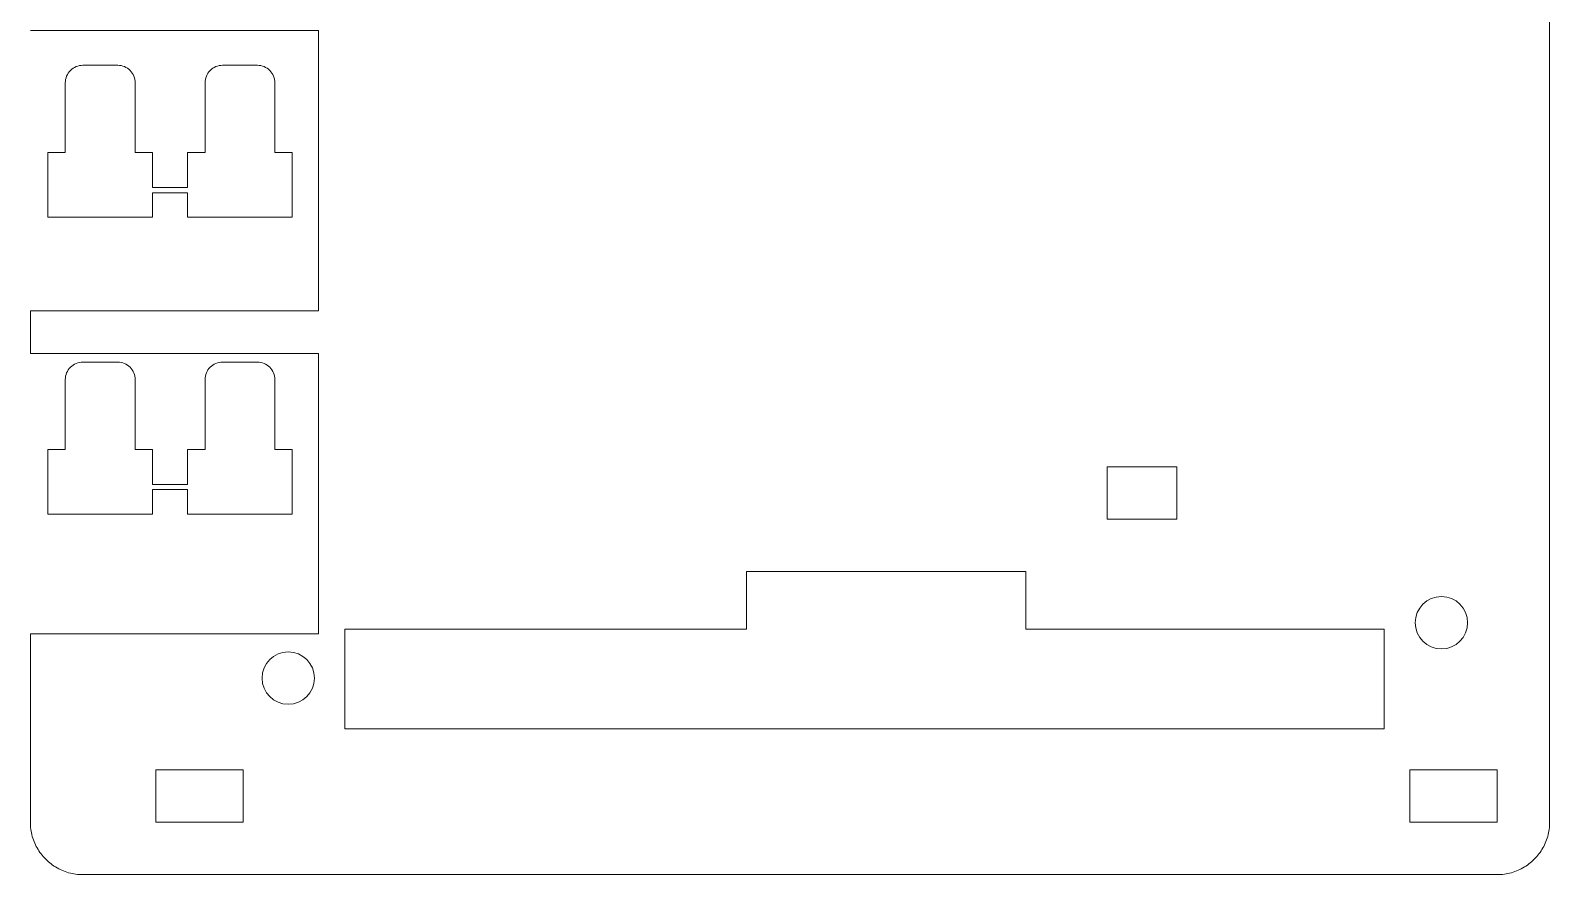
# Model space of a CAD drawing. Header units: millimetres. Extents: x 0 to 177, y 0 to 92.
# Drawn here: x 0 to 87, y 0 to 48.3 of the extents above; entities that cross this region are included whole.
import ezdxf

# ---------------------------------------------------------------- set-up
doc = ezdxf.new("R2010")
doc.units = ezdxf.units.MM
doc.header["$MEASUREMENT"] = 0
doc.layers.add('layer 1', color=7, linetype='Continuous')

msp = doc.modelspace()

# ---------------------------------------------------------------- linework, layer by layer
at = {"layer": 'layer 1', "lineweight": 9}
for points in [[(87, 2.9564), (87, 2.9564), (87, 67.6598), (87, 67.6598)], [(16.5081, 48.308), (16.5081, 48.308), (0, 48.308), (0, 48.308)], [(16.5081, 48.308), (16.5081, 48.308), (16.5081, 48.308), (16.5081, 48.308)], [(16.5081, 32.2411), (16.5081, 32.2411), (16.5081, 48.308), (16.5081, 48.308)], [(5, 46.308), (5, 46.308), (3, 46.308), (3, 46.308)], [(13, 46.308), (13, 46.308), (11, 46.308), (11, 46.308)], [(2, 45.308), (2, 45.308), (2, 41.3081), (2, 41.3081)], [(6, 45.308), (6, 45.308), (6, 45.308), (6, 45.308)], [(6, 41.3081), (6, 41.3081), (6, 45.308), (6, 45.308)], [(10, 45.308), (10, 45.308), (10, 41.3081), (10, 41.3081)], [(14, 45.308), (14, 45.308), (14, 45.308), (14, 45.308)], [(14, 41.3081), (14, 41.3081), (14, 45.308), (14, 45.308)], [(2, 41.3081), (2, 41.3081), (1, 41.3081), (1, 41.3081)], [(1, 41.3081), (1, 41.3081), (1, 41.3081), (1, 41.3081)], [(1, 41.3081), (1, 41.3081), (1, 37.6081), (1, 37.6081)], [(2, 41.3081), (2, 41.3081), (2, 41.3081), (2, 41.3081)], [(7, 41.3081), (7, 41.3081), (6, 41.3081), (6, 41.3081)], [(7, 41.3081), (7, 41.3081), (7, 41.3081), (7, 41.3081)], [(7, 39.3081), (7, 39.3081), (7, 41.3081), (7, 41.3081)], [(7, 41.3081), (7, 41.3081), (7, 41.3081), (7, 41.3081)], [(10, 41.3081), (10, 41.3081), (9, 41.3081), (9, 41.3081)], [(9, 41.3081), (9, 41.3081), (9, 41.3081), (9, 41.3081)], [(9, 41.3081), (9, 41.3081), (9, 39.3081), (9, 39.3081)], [(10, 41.3081), (10, 41.3081), (10, 41.3081), (10, 41.3081)], [(15, 41.3081), (15, 41.3081), (14, 41.3081), (14, 41.3081)], [(15, 41.3081), (15, 41.3081), (15, 41.3081), (15, 41.3081)], [(15, 37.6081), (15, 37.6081), (15, 41.3081), (15, 41.3081)], [(15, 41.3081), (15, 41.3081), (15, 41.3081), (15, 41.3081)], [(9, 39.3081), (9, 39.3081), (7, 39.3081), (7, 39.3081)], [(9, 39.3081), (9, 39.3081), (9, 39.3081), (9, 39.3081)], [(7, 39.0081), (7, 39.0081), (7, 39.0081), (7, 39.0081)], [(7, 37.6081), (7, 37.6081), (7, 39.0081), (7, 39.0081)], [(7, 39.0081), (7, 39.0081), (9, 39.0081), (9, 39.0081)], [(9, 39.0081), (9, 39.0081), (9, 39.0081), (9, 39.0081)], [(9, 39.0081), (9, 39.0081), (9, 37.6081), (9, 37.6081)], [(9, 39.0081), (9, 39.0081), (9, 39.0081), (9, 39.0081)], [(1, 37.6081), (1, 37.6081), (7, 37.6081), (7, 37.6081)], [(7, 37.6081), (7, 37.6081), (7, 37.6081), (7, 37.6081)], [(9, 37.6081), (9, 37.6081), (15, 37.6081), (15, 37.6081)], [(15, 37.6081), (15, 37.6081), (15, 37.6081), (15, 37.6081)], [(0, 32.2411), (0, 32.2411), (0, 32.2411), (0, 32.2411)], [(0, 32.2411), (0, 32.2411), (0, 29.8082), (0, 29.8082)], [(0, 32.2411), (0, 32.2411), (16.5081, 32.2411), (16.5081, 32.2411)], [(16.5081, 32.2411), (16.5081, 32.2411), (16.5081, 32.2411), (16.5081, 32.2411)], [(16.5081, 29.8081), (16.5081, 29.8081), (0, 29.8081), (0, 29.8081)], [(16.5081, 29.8081), (16.5081, 29.8081), (16.5081, 29.8081), (16.5081, 29.8081)], [(16.5081, 13.7411), (16.5081, 13.7411), (16.5081, 29.8081), (16.5081, 29.8081)], [(16.5081, 29.8081), (16.5081, 29.8081), (16.5081, 29.8081), (16.5081, 29.8081)], [(5, 29.3081), (5, 29.3081), (3, 29.3081), (3, 29.3081)], [(5, 29.3081), (5, 29.3081), (5, 29.3081), (5, 29.3081)], [(13, 29.3081), (13, 29.3081), (11, 29.3081), (11, 29.3081)], [(13, 29.3081), (13, 29.3081), (13, 29.3081), (13, 29.3081)], [(2, 28.3081), (2, 28.3081), (2, 28.3081), (2, 28.3081)], [(2, 28.3081), (2, 28.3081), (2, 24.3081), (2, 24.3081)], [(6, 28.3081), (6, 28.3081), (6, 28.3081), (6, 28.3081)], [(6, 24.3081), (6, 24.3081), (6, 28.3081), (6, 28.3081)], [(10, 28.3081), (10, 28.3081), (10, 28.3081), (10, 28.3081)], [(10, 28.3081), (10, 28.3081), (10, 24.3081), (10, 24.3081)], [(14, 28.3081), (14, 28.3081), (14, 28.3081), (14, 28.3081)], [(14, 24.3081), (14, 24.3081), (14, 28.3081), (14, 28.3081)], [(2, 24.3081), (2, 24.3081), (1, 24.3081), (1, 24.3081)], [(1, 24.3081), (1, 24.3081), (1, 24.3081), (1, 24.3081)], [(1, 24.3081), (1, 24.3081), (1, 20.6081), (1, 20.6081)], [(2, 24.3081), (2, 24.3081), (2, 24.3081), (2, 24.3081)], [(7, 24.3081), (7, 24.3081), (6, 24.3081), (6, 24.3081)], [(7, 24.3081), (7, 24.3081), (7, 24.3081), (7, 24.3081)], [(7, 22.3081), (7, 22.3081), (7, 24.3081), (7, 24.3081)], [(7, 24.3081), (7, 24.3081), (7, 24.3081), (7, 24.3081)], [(10, 24.3081), (10, 24.3081), (9, 24.3081), (9, 24.3081)], [(9, 24.3081), (9, 24.3081), (9, 24.3081), (9, 24.3081)], [(9, 24.3081), (9, 24.3081), (9, 22.3081), (9, 22.3081)], [(10, 24.3081), (10, 24.3081), (10, 24.3081), (10, 24.3081)], [(15, 24.3081), (15, 24.3081), (14, 24.3081), (14, 24.3081)], [(15, 24.3081), (15, 24.3081), (15, 24.3081), (15, 24.3081)], [(15, 20.6081), (15, 20.6081), (15, 24.3081), (15, 24.3081)], [(15, 24.3081), (15, 24.3081), (15, 24.3081), (15, 24.3081)], [(65.6606, 23.3061), (65.6606, 23.3061), (61.6606, 23.3061), (61.6606, 23.3061)], [(61.6606, 23.3061), (61.6606, 23.3061), (61.6606, 23.3061), (61.6606, 23.3061)], [(61.6606, 23.3061), (61.6606, 23.3061), (61.6606, 20.3061), (61.6606, 20.3061)], [(65.6606, 23.3061), (65.6606, 23.3061), (65.6606, 23.3061), (65.6606, 23.3061)], [(65.6606, 20.3061), (65.6606, 20.3061), (65.6606, 23.3061), (65.6606, 23.3061)], [(65.6606, 23.3061), (65.6606, 23.3061), (65.6606, 23.3061), (65.6606, 23.3061)], [(9, 22.3081), (9, 22.3081), (7, 22.3081), (7, 22.3081)], [(7, 22.0081), (7, 22.0081), (9, 22.0081), (9, 22.0081)], [(7, 22.0081), (7, 22.0081), (7, 22.0081), (7, 22.0081)], [(7, 20.6081), (7, 20.6081), (7, 22.0081), (7, 22.0081)], [(9, 22.3081), (9, 22.3081), (9, 22.3081), (9, 22.3081)], [(9, 22.0081), (9, 22.0081), (9, 22.0081), (9, 22.0081)], [(9, 22.0081), (9, 22.0081), (9, 22.0081), (9, 22.0081)], [(9, 22.0081), (9, 22.0081), (9, 20.6081), (9, 20.6081)], [(1, 20.6081), (1, 20.6081), (7, 20.6081), (7, 20.6081)], [(7, 20.6081), (7, 20.6081), (7, 20.6081), (7, 20.6081)], [(9, 20.6081), (9, 20.6081), (15, 20.6081), (15, 20.6081)], [(15, 20.6081), (15, 20.6081), (15, 20.6081), (15, 20.6081)], [(61.6606, 20.3061), (61.6606, 20.3061), (65.6606, 20.3061), (65.6606, 20.3061)], [(65.6606, 20.3061), (65.6606, 20.3061), (65.6606, 20.3061), (65.6606, 20.3061)], [(57, 17.3081), (57, 17.3081), (41, 17.3081), (41, 17.3081)], [(41, 17.3081), (41, 17.3081), (41, 17.3081), (41, 17.3081)], [(41, 17.3081), (41, 17.3081), (41, 14.0208), (41, 14.0208)], [(57, 17.3081), (57, 17.3081), (57, 17.3081), (57, 17.3081)], [(57, 14.0208), (57, 14.0208), (57, 17.3081), (57, 17.3081)], [(57, 17.3081), (57, 17.3081), (57, 17.3081), (57, 17.3081)], [(18, 14.0208), (18, 14.0208), (18, 14.0208), (18, 14.0208)], [(18, 8.3081), (18, 8.3081), (18, 14.0208), (18, 14.0208)], [(18, 14.0208), (18, 14.0208), (41, 14.0208), (41, 14.0208)], [(41, 14.0208), (41, 14.0208), (41, 14.0208), (41, 14.0208)], [(57, 14.0208), (57, 14.0208), (77.5335, 14.0208), (77.5335, 14.0208)], [(77.5335, 14.0208), (77.5335, 14.0208), (77.5335, 14.0208), (77.5335, 14.0208)], [(77.5335, 14.0208), (77.5335, 14.0208), (77.5335, 14.0208), (77.5335, 14.0208)], [(77.5335, 14.0208), (77.5335, 14.0208), (77.5335, 8.3081), (77.5335, 8.3081)], [(0, 13.7411), (0, 13.7411), (0, 13.7411), (0, 13.7411)], [(0, 13.7411), (0, 13.7411), (0, 2.9565), (0, 2.9565)], [(0, 13.7411), (0, 13.7411), (16.5081, 13.7411), (16.5081, 13.7411)], [(16.5081, 13.7411), (16.5081, 13.7411), (16.5081, 13.7411), (16.5081, 13.7411)], [(77.5335, 8.3081), (77.5335, 8.3081), (18, 8.3081), (18, 8.3081)], [(77.5335, 8.3081), (77.5335, 8.3081), (77.5335, 8.3081), (77.5335, 8.3081)], [(7.1836, 5.9564), (7.1836, 5.9564), (12.1836, 5.9564), (12.1836, 5.9564)], [(7.1836, 5.9564), (7.1836, 5.9564), (7.1836, 5.9564), (7.1836, 5.9564)], [(7.1836, 2.9564), (7.1836, 2.9564), (7.1836, 5.9564), (7.1836, 5.9564)], [(12.1836, 5.9564), (12.1836, 5.9564), (12.1836, 5.9564), (12.1836, 5.9564)], [(12.1836, 5.9564), (12.1836, 5.9564), (12.1836, 5.9564), (12.1836, 5.9564)], [(12.1836, 5.9564), (12.1836, 5.9564), (12.1836, 2.9564), (12.1836, 2.9564)], [(84, 5.9564), (84, 5.9564), (79, 5.9564), (79, 5.9564)], [(79, 5.9564), (79, 5.9564), (79, 5.9564), (79, 5.9564)], [(79, 5.9564), (79, 5.9564), (79, 2.9564), (79, 2.9564)], [(84, 5.9564), (84, 5.9564), (84, 5.9564), (84, 5.9564)], [(84, 5.9564), (84, 5.9564), (84, 5.9564), (84, 5.9564)], [(84, 2.9564), (84, 2.9564), (84, 5.9564), (84, 5.9564)], [(0, 2.9564), (0, 2.9564), (0.0018, 2.854), (0.0018, 2.854)], [(0.0018, 2.854), (0.0018, 2.854), (0.007, 2.7517), (0.007, 2.7517)], [(0.007, 2.7517), (0.007, 2.7517), (0.0158, 2.6496), (0.0158, 2.6496)], [(0.0158, 2.6496), (0.0158, 2.6496), (0.028, 2.5479), (0.028, 2.5479)], [(12.1836, 2.9564), (12.1836, 2.9564), (7.1836, 2.9564), (7.1836, 2.9564)], [(12.1836, 2.9564), (12.1836, 2.9564), (12.1836, 2.9564), (12.1836, 2.9564)], [(79, 2.9564), (79, 2.9564), (84, 2.9564), (84, 2.9564)], [(84, 2.9564), (84, 2.9564), (84, 2.9564), (84, 2.9564)], [(86.9721, 2.5479), (86.9721, 2.5479), (86.9843, 2.6496), (86.9843, 2.6496)], [(86.9843, 2.6496), (86.9843, 2.6496), (86.9931, 2.7517), (86.9931, 2.7517)], [(86.9843, 2.6496), (86.9843, 2.6496), (86.9843, 2.6496), (86.9843, 2.6496)], [(86.9931, 2.7517), (86.9931, 2.7517), (86.9983, 2.854), (86.9983, 2.854)], [(86.9931, 2.7517), (86.9931, 2.7517), (86.9931, 2.7517), (86.9931, 2.7517)], [(86.9983, 2.854), (86.9983, 2.854), (87, 2.9564), (87, 2.9564)], [(86.9983, 2.854), (86.9983, 2.854), (86.9983, 2.854), (86.9983, 2.854)], [(87, 2.9564), (87, 2.9564), (87, 2.9564), (87, 2.9564)], [(0.028, 2.5479), (0.028, 2.5479), (0.0437, 2.4467), (0.0437, 2.4467)], [(0.0437, 2.4467), (0.0437, 2.4467), (0.0628, 2.346), (0.0628, 2.346)], [(0.0628, 2.346), (0.0628, 2.346), (0.0853, 2.2461), (0.0853, 2.2461)], [(0.0853, 2.2461), (0.0853, 2.2461), (0.1113, 2.147), (0.1113, 2.147)], [(0.1113, 2.147), (0.1113, 2.147), (0.1406, 2.0489), (0.1406, 2.0489)], [(0.1406, 2.0489), (0.1406, 2.0489), (0.1733, 1.9518), (0.1733, 1.9518)], [(0.1733, 1.9518), (0.1733, 1.9518), (0.2092, 1.8558), (0.2092, 1.8558)], [(0.2092, 1.8558), (0.2092, 1.8558), (0.2484, 1.7612), (0.2484, 1.7612)], [(0.2484, 1.7612), (0.2484, 1.7612), (0.2908, 1.6679), (0.2908, 1.6679)], [(86.7093, 1.6679), (86.7093, 1.6679), (86.7517, 1.7612), (86.7517, 1.7612)], [(86.7517, 1.7612), (86.7517, 1.7612), (86.7909, 1.8558), (86.7909, 1.8558)], [(86.7517, 1.7612), (86.7517, 1.7612), (86.7517, 1.7612), (86.7517, 1.7612)], [(86.7909, 1.8558), (86.7909, 1.8558), (86.8268, 1.9518), (86.8268, 1.9518)], [(86.7909, 1.8558), (86.7909, 1.8558), (86.7909, 1.8558), (86.7909, 1.8558)], [(86.8268, 1.9518), (86.8268, 1.9518), (86.8595, 2.0489), (86.8595, 2.0489)], [(86.8268, 1.9518), (86.8268, 1.9518), (86.8268, 1.9518), (86.8268, 1.9518)], [(86.8595, 2.0489), (86.8595, 2.0489), (86.8888, 2.147), (86.8888, 2.147)], [(86.8595, 2.0489), (86.8595, 2.0489), (86.8595, 2.0489), (86.8595, 2.0489)], [(86.8888, 2.147), (86.8888, 2.147), (86.9148, 2.2461), (86.9148, 2.2461)], [(86.8888, 2.147), (86.8888, 2.147), (86.8888, 2.147), (86.8888, 2.147)], [(86.9148, 2.2461), (86.9148, 2.2461), (86.9373, 2.346), (86.9373, 2.346)], [(86.9148, 2.2461), (86.9148, 2.2461), (86.9148, 2.2461), (86.9148, 2.2461)], [(86.9373, 2.346), (86.9373, 2.346), (86.9564, 2.4467), (86.9564, 2.4467)], [(86.9373, 2.346), (86.9373, 2.346), (86.9373, 2.346), (86.9373, 2.346)], [(86.9564, 2.4467), (86.9564, 2.4467), (86.9721, 2.5479), (86.9721, 2.5479)], [(86.9564, 2.4467), (86.9564, 2.4467), (86.9564, 2.4467), (86.9564, 2.4467)], [(86.9721, 2.5479), (86.9721, 2.5479), (86.9721, 2.5479), (86.9721, 2.5479)], [(0.2908, 1.6679), (0.2908, 1.6679), (0.3364, 1.5762), (0.3364, 1.5762)], [(0.3364, 1.5762), (0.3364, 1.5762), (0.3851, 1.4861), (0.3851, 1.4861)], [(0.3851, 1.4861), (0.3851, 1.4861), (0.4368, 1.3976), (0.4368, 1.3976)], [(0.4368, 1.3976), (0.4368, 1.3976), (0.4915, 1.311), (0.4915, 1.311)], [(0.4915, 1.311), (0.4915, 1.311), (0.5491, 1.2264), (0.5491, 1.2264)], [(0.5491, 1.2264), (0.5491, 1.2264), (0.6096, 1.1437), (0.6096, 1.1437)], [(0.6096, 1.1437), (0.6096, 1.1437), (0.6729, 1.0631), (0.6729, 1.0631)], [(0.6729, 1.0631), (0.6729, 1.0631), (0.7389, 0.9848), (0.7389, 0.9848)], [(0.7389, 0.9848), (0.7389, 0.9848), (0.8075, 0.9087), (0.8075, 0.9087)], [(0.8075, 0.9087), (0.8075, 0.9087), (0.8787, 0.8351), (0.8787, 0.8351)], [(86.1214, 0.8351), (86.1214, 0.8351), (86.1926, 0.9087), (86.1926, 0.9087)], [(86.1926, 0.9087), (86.1926, 0.9087), (86.2612, 0.9848), (86.2612, 0.9848)], [(86.1926, 0.9087), (86.1926, 0.9087), (86.1926, 0.9087), (86.1926, 0.9087)], [(86.2612, 0.9848), (86.2612, 0.9848), (86.3272, 1.0631), (86.3272, 1.0631)], [(86.2612, 0.9848), (86.2612, 0.9848), (86.2612, 0.9848), (86.2612, 0.9848)], [(86.3272, 1.0631), (86.3272, 1.0631), (86.3905, 1.1437), (86.3905, 1.1437)], [(86.3272, 1.0631), (86.3272, 1.0631), (86.3272, 1.0631), (86.3272, 1.0631)], [(86.3905, 1.1437), (86.3905, 1.1437), (86.451, 1.2264), (86.451, 1.2264)], [(86.3905, 1.1437), (86.3905, 1.1437), (86.3905, 1.1437), (86.3905, 1.1437)], [(86.451, 1.2264), (86.451, 1.2264), (86.5086, 1.311), (86.5086, 1.311)], [(86.451, 1.2264), (86.451, 1.2264), (86.451, 1.2264), (86.451, 1.2264)], [(86.5086, 1.311), (86.5086, 1.311), (86.5633, 1.3976), (86.5633, 1.3976)], [(86.5086, 1.311), (86.5086, 1.311), (86.5086, 1.311), (86.5086, 1.311)], [(86.5633, 1.3976), (86.5633, 1.3976), (86.615, 1.4861), (86.615, 1.4861)], [(86.5633, 1.3976), (86.5633, 1.3976), (86.5633, 1.3976), (86.5633, 1.3976)], [(86.615, 1.4861), (86.615, 1.4861), (86.6637, 1.5762), (86.6637, 1.5762)], [(86.615, 1.4861), (86.615, 1.4861), (86.615, 1.4861), (86.615, 1.4861)], [(86.6637, 1.5762), (86.6637, 1.5762), (86.7093, 1.6679), (86.7093, 1.6679)], [(86.6637, 1.5762), (86.6637, 1.5762), (86.6637, 1.5762), (86.6637, 1.5762)], [(86.7093, 1.6679), (86.7093, 1.6679), (86.7093, 1.6679), (86.7093, 1.6679)], [(0.8787, 0.8351), (0.8787, 0.8351), (0.9524, 0.7639), (0.9524, 0.7639)], [(0.9524, 0.7639), (0.9524, 0.7639), (1.0284, 0.6953), (1.0284, 0.6953)], [(1.0284, 0.6953), (1.0284, 0.6953), (1.1068, 0.6293), (1.1068, 0.6293)], [(1.1068, 0.6293), (1.1068, 0.6293), (1.1873, 0.566), (1.1873, 0.566)], [(1.1873, 0.566), (1.1873, 0.566), (1.27, 0.5055), (1.27, 0.5055)], [(1.27, 0.5055), (1.27, 0.5055), (1.3547, 0.4479), (1.3547, 0.4479)], [(1.3547, 0.4479), (1.3547, 0.4479), (1.4413, 0.3931), (1.4413, 0.3931)], [(1.4413, 0.3931), (1.4413, 0.3931), (1.5297, 0.3414), (1.5297, 0.3414)], [(1.5297, 0.3414), (1.5297, 0.3414), (1.6199, 0.2927), (1.6199, 0.2927)], [(1.6199, 0.2927), (1.6199, 0.2927), (1.7116, 0.2472), (1.7116, 0.2472)], [(1.7116, 0.2472), (1.7116, 0.2472), (1.8048, 0.2048), (1.8048, 0.2048)], [(1.8048, 0.2048), (1.8048, 0.2048), (1.8995, 0.1656), (1.8995, 0.1656)], [(1.8995, 0.1656), (1.8995, 0.1656), (1.9954, 0.1296), (1.9954, 0.1296)], [(1.9954, 0.1296), (1.9954, 0.1296), (2.0925, 0.097), (2.0925, 0.097)], [(2.0925, 0.097), (2.0925, 0.097), (2.1907, 0.0676), (2.1907, 0.0676)], [(2.1907, 0.0676), (2.1907, 0.0676), (2.2898, 0.0417), (2.2898, 0.0417)], [(2.2898, 0.0417), (2.2898, 0.0417), (2.3897, 0.0191), (2.3897, 0.0191)], [(2.3897, 0.0191), (2.3897, 0.0191), (2.4903, 0), (2.4903, 0)], [(2.4903, 0), (2.4903, 0), (2.5916, -0.0157), (2.5916, -0.0157)], [(84.4085, -0.0157), (84.4085, -0.0157), (84.5098, 0), (84.5098, 0)], [(84.5098, 0), (84.5098, 0), (84.6104, 0.0191), (84.6104, 0.0191)], [(84.5098, 0), (84.5098, 0), (84.5098, 0), (84.5098, 0)], [(84.6104, 0.0191), (84.6104, 0.0191), (84.7103, 0.0417), (84.7103, 0.0417)], [(84.6104, 0.0191), (84.6104, 0.0191), (84.6104, 0.0191), (84.6104, 0.0191)], [(84.7103, 0.0417), (84.7103, 0.0417), (84.8094, 0.0676), (84.8094, 0.0676)], [(84.7103, 0.0417), (84.7103, 0.0417), (84.7103, 0.0417), (84.7103, 0.0417)], [(84.8094, 0.0676), (84.8094, 0.0676), (84.9076, 0.097), (84.9076, 0.097)], [(84.8094, 0.0676), (84.8094, 0.0676), (84.8094, 0.0676), (84.8094, 0.0676)], [(84.9076, 0.097), (84.9076, 0.097), (85.0047, 0.1296), (85.0047, 0.1296)], [(84.9076, 0.097), (84.9076, 0.097), (84.9076, 0.097), (84.9076, 0.097)], [(85.0047, 0.1296), (85.0047, 0.1296), (85.1006, 0.1656), (85.1006, 0.1656)], [(85.0047, 0.1296), (85.0047, 0.1296), (85.0047, 0.1296), (85.0047, 0.1296)], [(85.1006, 0.1656), (85.1006, 0.1656), (85.1953, 0.2048), (85.1953, 0.2048)], [(85.1006, 0.1656), (85.1006, 0.1656), (85.1006, 0.1656), (85.1006, 0.1656)], [(85.1953, 0.2048), (85.1953, 0.2048), (85.2885, 0.2472), (85.2885, 0.2472)], [(85.1953, 0.2048), (85.1953, 0.2048), (85.1953, 0.2048), (85.1953, 0.2048)], [(85.2885, 0.2472), (85.2885, 0.2472), (85.3802, 0.2927), (85.3802, 0.2927)], [(85.2885, 0.2472), (85.2885, 0.2472), (85.2885, 0.2472), (85.2885, 0.2472)], [(85.3802, 0.2927), (85.3802, 0.2927), (85.4704, 0.3414), (85.4704, 0.3414)], [(85.3802, 0.2927), (85.3802, 0.2927), (85.3802, 0.2927), (85.3802, 0.2927)], [(85.4704, 0.3414), (85.4704, 0.3414), (85.5588, 0.3931), (85.5588, 0.3931)], [(85.4704, 0.3414), (85.4704, 0.3414), (85.4704, 0.3414), (85.4704, 0.3414)], [(85.5588, 0.3931), (85.5588, 0.3931), (85.6454, 0.4479), (85.6454, 0.4479)], [(85.5588, 0.3931), (85.5588, 0.3931), (85.5588, 0.3931), (85.5588, 0.3931)], [(85.6454, 0.4479), (85.6454, 0.4479), (85.7301, 0.5055), (85.7301, 0.5055)], [(85.6454, 0.4479), (85.6454, 0.4479), (85.6454, 0.4479), (85.6454, 0.4479)], [(85.7301, 0.5055), (85.7301, 0.5055), (85.8128, 0.566), (85.8128, 0.566)], [(85.7301, 0.5055), (85.7301, 0.5055), (85.7301, 0.5055), (85.7301, 0.5055)], [(85.8128, 0.566), (85.8128, 0.566), (85.8933, 0.6293), (85.8933, 0.6293)], [(85.8128, 0.566), (85.8128, 0.566), (85.8128, 0.566), (85.8128, 0.566)], [(85.8933, 0.6293), (85.8933, 0.6293), (85.9717, 0.6953), (85.9717, 0.6953)], [(85.8933, 0.6293), (85.8933, 0.6293), (85.8933, 0.6293), (85.8933, 0.6293)], [(85.9717, 0.6953), (85.9717, 0.6953), (86.0477, 0.7639), (86.0477, 0.7639)], [(85.9717, 0.6953), (85.9717, 0.6953), (85.9717, 0.6953), (85.9717, 0.6953)], [(86.0477, 0.7639), (86.0477, 0.7639), (86.1214, 0.8351), (86.1214, 0.8351)], [(86.0477, 0.7639), (86.0477, 0.7639), (86.0477, 0.7639), (86.0477, 0.7639)], [(86.1214, 0.8351), (86.1214, 0.8351), (86.1214, 0.8351), (86.1214, 0.8351)], [(2.5916, -0.0157), (2.5916, -0.0157), (2.6933, -0.0279), (2.6933, -0.0279)], [(2.6933, -0.0279), (2.6933, -0.0279), (2.7953, -0.0366), (2.7953, -0.0366)], [(2.7953, -0.0366), (2.7953, -0.0366), (2.8976, -0.0419), (2.8976, -0.0419)], [(2.8976, -0.0419), (2.8976, -0.0419), (3, -0.0436), (3, -0.0436)], [(3, -0.0436), (3, -0.0436), (84, -0.0436), (84, -0.0436)], [(84, -0.0436), (84, -0.0436), (84.1025, -0.0419), (84.1025, -0.0419)], [(84, -0.0436), (84, -0.0436), (84, -0.0436), (84, -0.0436)], [(84.1025, -0.0419), (84.1025, -0.0419), (84.2048, -0.0366), (84.2048, -0.0366)], [(84.1025, -0.0419), (84.1025, -0.0419), (84.1025, -0.0419), (84.1025, -0.0419)], [(84.2048, -0.0366), (84.2048, -0.0366), (84.3068, -0.0279), (84.3068, -0.0279)], [(84.2048, -0.0366), (84.2048, -0.0366), (84.2048, -0.0366), (84.2048, -0.0366)], [(84.3068, -0.0279), (84.3068, -0.0279), (84.4085, -0.0157), (84.4085, -0.0157)], [(84.3068, -0.0279), (84.3068, -0.0279), (84.3068, -0.0279), (84.3068, -0.0279)], [(84.4085, -0.0157), (84.4085, -0.0157), (84.4085, -0.0157), (84.4085, -0.0157)]]:
    msp.add_open_spline(points, degree=3, dxfattribs=at)
for points, knots in [([(3, 46.308), (2.7348, 46.308), (2.4805, 46.2027), (2.2929, 46.0152), (2.2929, 46.0152), (2.1054, 45.8276), (2, 45.5733), (2, 45.308)], [0, 0, 0, 0, 0.5, 0.5, 0.5, 0.5, 1, 1, 1, 1]), ([(6, 45.308), (6, 45.5733), (5.8947, 45.8276), (5.7072, 46.0152), (5.7072, 46.0152), (5.5196, 46.2027), (5.2653, 46.308), (5, 46.308)], [0, 0, 0, 0, 0.5, 0.5, 0.5, 0.5, 1, 1, 1, 1]), ([(11, 46.308), (10.7348, 46.308), (10.4805, 46.2027), (10.2929, 46.0152), (10.2929, 46.0152), (10.1054, 45.8276), (10, 45.5733), (10, 45.308)], [0, 0, 0, 0, 0.5, 0.5, 0.5, 0.5, 1, 1, 1, 1]), ([(14, 45.308), (14, 45.5733), (13.8947, 45.8276), (13.7072, 46.0152), (13.7072, 46.0152), (13.5196, 46.2027), (13.2653, 46.308), (13, 46.308)], [0, 0, 0, 0, 0.5, 0.5, 0.5, 0.5, 1, 1, 1, 1]), ([(3, 29.3081), (2.7348, 29.3081), (2.4805, 29.2028), (2.2929, 29.0153), (2.2929, 29.0153), (2.1054, 28.8277), (2, 28.5734), (2, 28.3081)], [0, 0, 0, 0, 0.5, 0.5, 0.5, 0.5, 1, 1, 1, 1]), ([(6, 28.3081), (6, 28.5734), (5.8947, 28.8277), (5.7072, 29.0153), (5.7072, 29.0153), (5.5196, 29.2028), (5.2653, 29.3081), (5, 29.3081)], [0, 0, 0, 0, 0.5, 0.5, 0.5, 0.5, 1, 1, 1, 1]), ([(11, 29.3081), (10.7348, 29.3081), (10.4805, 29.2028), (10.2929, 29.0153), (10.2929, 29.0153), (10.1054, 28.8277), (10, 28.5734), (10, 28.3081)], [0, 0, 0, 0, 0.5, 0.5, 0.5, 0.5, 1, 1, 1, 1]), ([(14, 28.3081), (14, 28.5734), (13.8947, 28.8277), (13.7072, 29.0153), (13.7072, 29.0153), (13.5196, 29.2028), (13.2653, 29.3081), (13, 29.3081)], [0, 0, 0, 0, 0.5, 0.5, 0.5, 0.5, 1, 1, 1, 1]), ([(82.3057, 14.3849), (82.3057, 15.2133), (81.6341, 15.8849), (80.8057, 15.8849), (80.8057, 15.8849), (79.9772, 15.8849), (79.3057, 15.2133), (79.3057, 14.3849), (79.3057, 14.3849), (79.3057, 13.5565), (79.9772, 12.8849), (80.8057, 12.8849), (80.8057, 12.8849), (81.6341, 12.8849), (82.3057, 13.5565), (82.3057, 14.3849)], [0, 0, 0, 0, 0.25, 0.25, 0.25, 0.25, 0.5, 0.5, 0.5, 0.5, 0.75, 0.75, 0.75, 0.75, 1, 1, 1, 1]), ([(16.2657, 11.2099), (16.2657, 12.0383), (15.5941, 12.7099), (14.7657, 12.7099), (14.7657, 12.7099), (13.9372, 12.7099), (13.2657, 12.0383), (13.2657, 11.2099), (13.2657, 11.2099), (13.2657, 10.3815), (13.9372, 9.7099), (14.7657, 9.7099), (14.7657, 9.7099), (15.5941, 9.7099), (16.2657, 10.3815), (16.2657, 11.2099)], [0, 0, 0, 0, 0.25, 0.25, 0.25, 0.25, 0.5, 0.5, 0.5, 0.5, 0.75, 0.75, 0.75, 0.75, 1, 1, 1, 1])]:
    msp.add_open_spline(points, degree=3, knots=knots, dxfattribs=at)

doc.saveas('drawing.dxf')
